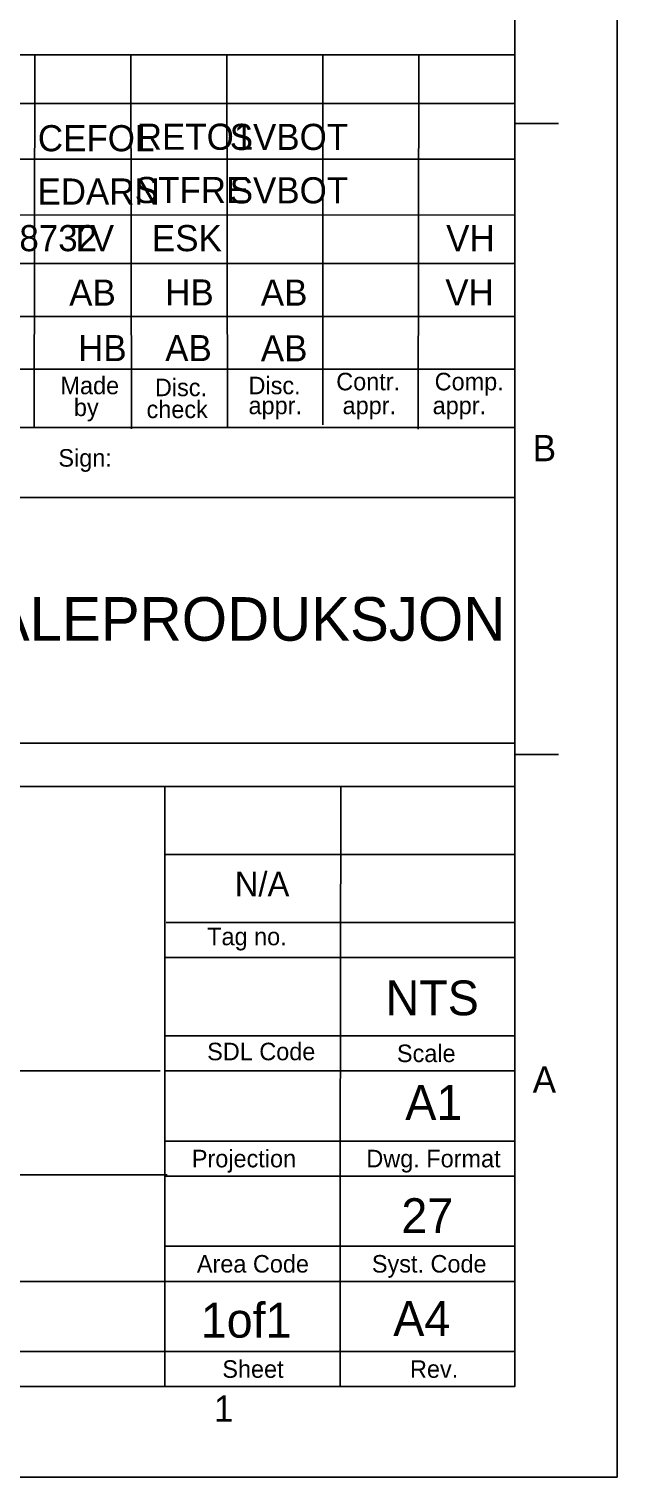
# Model space of a CAD drawing. Extents: x 0 to 841, y 0 to 594.
# Drawn here: x 773.5 to 841, y 0 to 166.2 of the extents above; entities that cross this region are included whole.
import ezdxf

# ---------------------------------------------------------------- set-up
doc = ezdxf.new("R2010")
doc.units = 0
for name, color, linetype in [('01-LIN-025-A', 7, 'Continuous'), ('02-LIN-025-B', 7, 'Continuous'), ('09-LIN-050-B', 7, 'Continuous'), ('35-TXT-025', 7, 'Continuous'), ('36-TXT-035', 7, 'Continuous')]:
    doc.layers.add(name, color=color, linetype=linetype)

msp = doc.modelspace()

# ---------------------------------------------------------------- linework, layer by layer
at = {"layer": '01-LIN-025-A'}
for p, q in [((829.26, 112.01), (829.26, 582.23)), ((829.26, 112.01), (829.26, 582.23)), ((774.14, 163.26), (774.07, 120.49)), ((774.14, 163.26), (774.07, 120.49)), ((785.16, 163.26), (785.24, 120.31)), ((785.16, 163.26), (785.24, 120.31)), ((796.19, 163.26), (796.29, 120.46)), ((796.19, 163.26), (796.29, 120.46)), ((807.21, 163.26), (807.22, 120.79)), ((807.21, 163.26), (807.22, 120.79)), ((818.24, 163.26), (818.15, 120.29)), ((818.24, 163.26), (818.15, 120.29)), ((829.27, 163.26), (829.26, 83.35)), ((829.27, 163.26), (829.26, 83.35)), ((648.83, 157.65), (829.27, 157.65)), ((834.27, 155.36), (829.26, 155.36)), ((834.27, 155.36), (829.26, 155.36)), ((648.83, 151.32), (829.27, 151.23)), ((648.83, 151.27), (829.27, 151.27)), ((648.83, 144.95), (829.27, 144.85)), ((648.83, 144.95), (829.27, 144.85)), ((648.83, 139.29), (829.27, 139.29)), ((648.83, 139.29), (829.27, 139.29)), ((648.82, 133.23), (829.27, 133.23)), ((648.82, 133.23), (829.27, 133.23)), ((648.81, 127.17), (829.26, 127.17)), ((648.81, 127.17), (829.26, 127.17)), ((648.72, 112.42), (829.28, 112.42)), ((648.72, 112.42), (829.28, 112.42)), ((834.27, 82.92), (829.26, 82.92)), ((834.27, 82.92), (829.26, 82.92)), ((789.25, 63.66), (829.29, 63.66)), ((789.25, 63.66), (829.29, 63.66)), ((789.17, 50.65), (829.27, 50.65)), ((789.17, 50.65), (829.27, 50.65)), ((789.17, 38.57), (829.29, 38.57)), ((789.17, 38.57), (829.29, 38.57)), ((789.17, 26.49), (829.29, 26.49)), ((789.17, 26.49), (829.29, 26.49)), ((648.82, 14.41), (829.29, 14.41)), ((648.82, 14.41), (829.29, 14.41))]:
    msp.add_line(p, q, dxfattribs=at)
for points in [[(648.78, 84.12), (648.84, 163.26), (829.27, 163.26)], [(648.78, 84.12), (648.84, 163.26), (829.27, 163.26)], [(829.26, 120.49), (648.81, 120.47)], [(829.26, 120.49), (648.81, 120.47)], [(829.29, 79.27), (648.87, 79.27)], [(829.29, 79.27), (648.87, 79.27)], [(789.08, 22.48), (789.07, 79.26)], [(789.08, 22.48), (789.07, 79.26)], [(809.22, 34.54), (809.29, 79.25)], [(809.22, 34.54), (809.29, 79.25)], [(829.29, 71.46), (789.11, 71.46)], [(829.29, 71.46), (789.11, 71.46)], [(829.29, 59.65), (788.99, 59.63)], [(829.29, 59.65), (788.99, 59.63)], [(788.56, 46.63), (648.82, 46.63)], [(788.56, 46.63), (648.82, 46.63)], [(829.29, 46.63), (789.17, 46.63)], [(829.29, 46.63), (789.17, 46.63)], [(789.34, 34.7), (649, 34.7)], [(789.34, 34.7), (649, 34.7)], [(809.22, 34.54), (789.17, 34.54)], [(809.22, 34.54), (789.17, 34.54)], [(809.22, 22.46), (809.22, 34.54)], [(829.29, 34.54), (809.22, 34.54)], [(809.22, 22.46), (809.22, 34.54)], [(829.29, 34.54), (809.22, 34.54)], [(829.27, 22.46), (648.97, 22.46)], [(829.27, 22.46), (648.97, 22.46)], [(789.08, 10.39), (789.08, 22.47)], [(789.08, 10.39), (789.08, 22.47)], [(809.22, 10.38), (809.22, 22.46)], [(809.22, 10.38), (809.22, 22.46)]]:
    msp.add_lwpolyline(points, dxfattribs=at)
msp.add_lwpolyline([(648.81, 84.23), (829.27, 84.23), (829.27, 10.41), (648.81, 10.41)], close=True, dxfattribs=at)
msp.add_lwpolyline([(648.81, 84.23), (829.27, 84.23), (829.27, 10.41), (648.81, 10.41)], close=True, dxfattribs=at)
at = {"layer": '09-LIN-050-B'}
msp.add_lwpolyline([(0, 0), (841, 0), (841, 594), (0, 594)], close=True, dxfattribs=at)
msp.add_lwpolyline([(0, 0), (841, 0), (841, 594), (0, 594)], close=True, dxfattribs=at)

# ---------------------------------------------------------------- texts
at = {"layer": '01-LIN-025-A'}
for s, height, p in [('Made', 2.013, (777.1, 124.29)), ('Made', 2.013, (777.1, 124.29)), ('Disc.', 2.013, (798.69, 124.29)), ('Disc.', 2.013, (798.69, 124.29)), ('Contr.', 2.013, (808.76, 124.74)), ('Contr.', 2.013, (808.76, 124.74)), ('Comp.', 2.013, (820.06, 124.74)), ('Comp.', 2.013, (820.06, 124.74)), ('Disc.', 2.013, (787.94, 124.07)), ('Disc.', 2.013, (787.94, 124.07)), ('by', 2.013, (778.64, 121.78)), ('by', 2.013, (778.64, 121.78)), ('check', 2.013, (786.98, 121.55)), ('check', 2.013, (786.98, 121.55)), ('appr.', 2.013, (798.69, 122)), ('appr.', 2.013, (798.69, 122)), ('appr.', 2.013, (809.49, 122)), ('appr.', 2.013, (809.49, 122)), ('appr.', 2.013, (819.83, 122)), ('appr.', 2.013, (819.83, 122)), ('Sign:', 2.013, (776.86, 115.98)), ('Sign:', 2.013, (776.86, 115.98)), ('B', 3.02, (831.31, 116.6)), ('B', 3.02, (831.31, 116.6)), ('N/A', 2.813, (797.11, 66.66)), ('Tag no.', 2.013, (793.94, 61.04)), ('Tag no.', 2.013, (793.94, 61.04)), ('SDL Code', 2.013, (793.94, 47.84)), ('SDL Code', 2.013, (793.94, 47.84)), ('Scale', 2.013, (815.73, 47.63)), ('Scale', 2.013, (815.73, 47.63)), ('A', 3.02, (831.31, 44.11)), ('A', 3.02, (831.31, 44.11)), ('Projection', 2.013, (792.18, 35.55)), ('Projection', 2.013, (792.18, 35.55)), ('Dwg. Format', 2.0135, (812.22, 35.55)), ('Dwg. Format', 2.0135, (812.22, 35.55)), ('Area Code', 2.013, (792.76, 23.47)), ('Area Code', 2.013, (792.76, 23.47)), ('Syst. Code', 2.013, (812.85, 23.47)), ('Syst. Code', 2.013, (812.85, 23.47)), ('Sheet', 2.013, (795.68, 11.39)), ('Sheet', 2.013, (795.68, 11.39)), ('Rev.', 2.013, (817.23, 11.39)), ('Rev.', 2.013, (817.23, 11.39)), ('1', 3.02, (794.71, 6.35)), ('1', 3.02, (794.71, 6.35))]:
    msp.add_text(s, height=height, dxfattribs=at).set_placement(p)
at = {"layer": '02-LIN-025-B'}
for s, height, p in [('CEFOL', 3, (774.5, 152.18)), ('RETO1', 3, (785.86, 152.35)), ('SVBOT', 3, (796.53, 152.33)), ('EDARN', 3, (774.45, 146.06)), ('STFRE', 3, (785.63, 146.23)), ('SVBOT', 3, (796.53, 146.2)), ('AS BUILT ACC TO SEM 193 SAQ / M5: 41438732', 3, (691, 140.71)), ('TV', 3, (778.12, 140.71)), ('ESK', 3, (787.6, 140.71)), ('VH', 3, (821.38, 140.71)), ('AB', 3, (778.1, 134.46)), ('HB', 3, (789.12, 134.48)), ('AB', 3, (800.1, 134.46)), ('VH', 3, (821.28, 134.48)), ('HB', 3, (779.12, 128.09)), ('AB', 3, (789.12, 128.09)), ('AB', 3, (800.1, 128.07)), ('HULDRA HALEPRODUKSJON', 5, (734.92, 96))]:
    msp.add_text(s, height=height, dxfattribs=at).set_placement(p)
at = {"layer": '35-TXT-025'}
msp.add_text('N/A', height=2.813, dxfattribs=at).set_placement((797.11, 66.66))
at = {"layer": '36-TXT-035'}
for s, p in [('NTS', (814.43, 53)), ('A1', (816.69, 41)), ('27', (816.24, 28)), ('1of1', (793.21, 16)), ('A4', (815.31, 16.2))]:
    msp.add_text(s, height=4, dxfattribs=at).set_placement(p)

doc.saveas('drawing.dxf')
